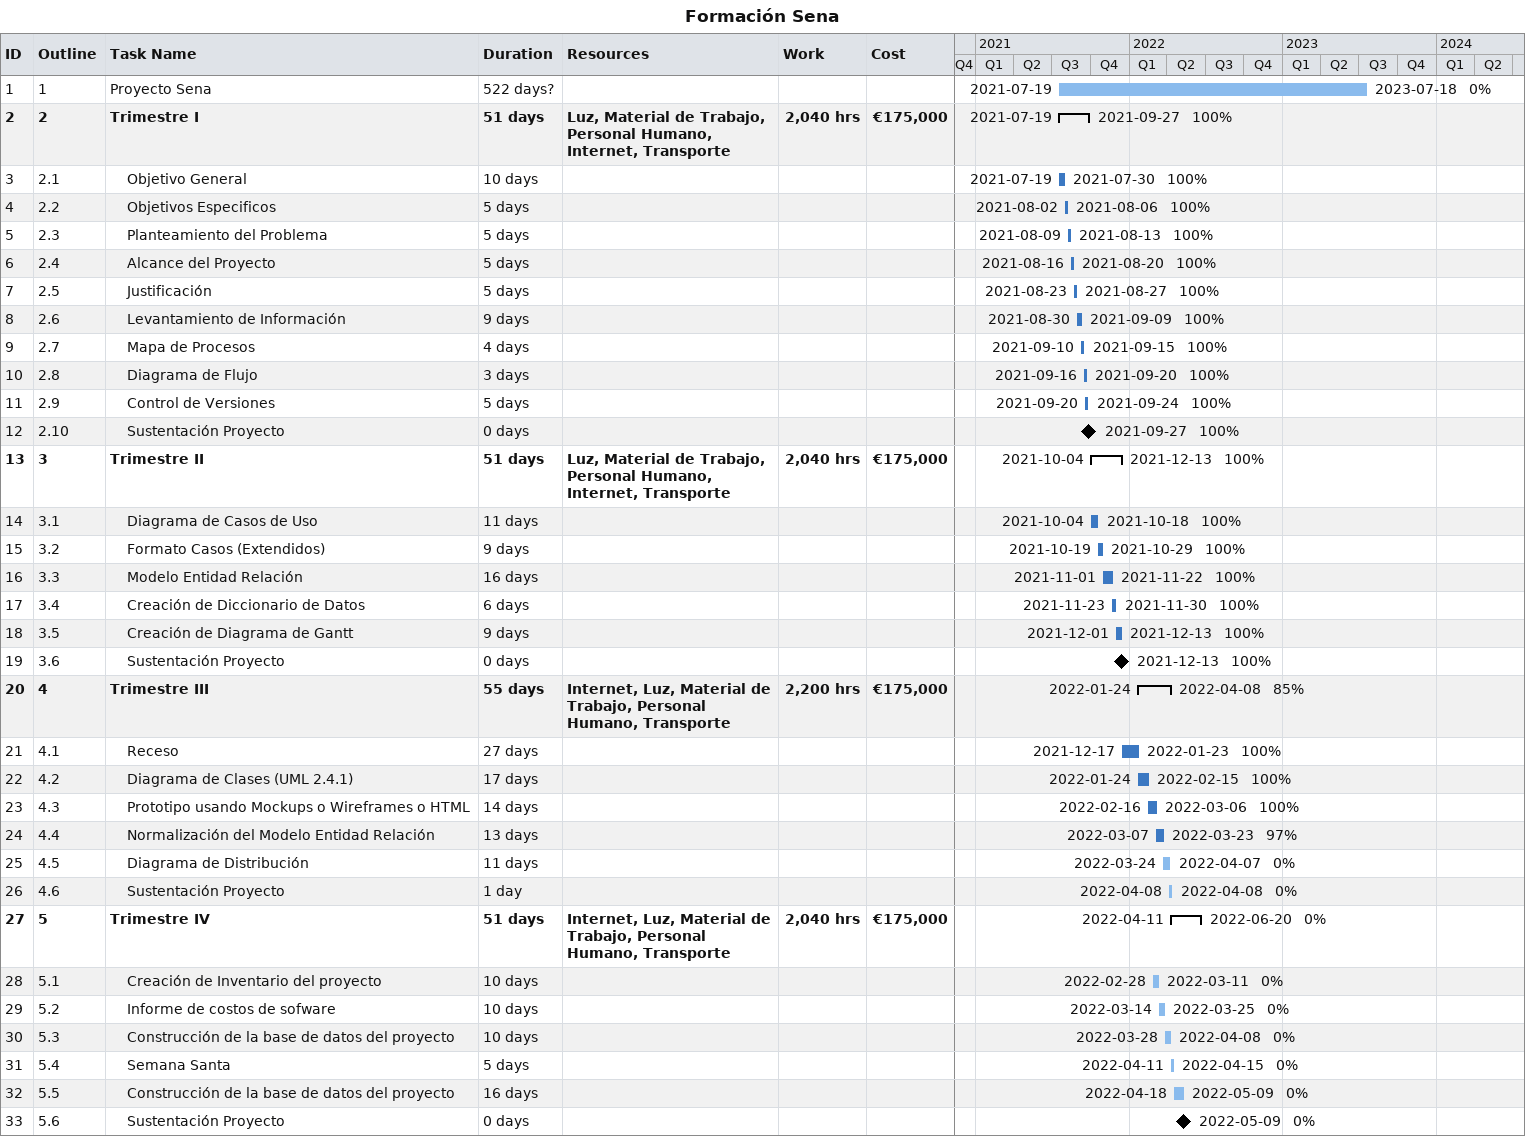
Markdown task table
Formación Sena

| ID | WBS | Task | Duration | Start | Finish | Resources | % complete | Work (h) | Cost (€) |
|---|---|---|---|---|---|---|---|---|---|
| 1 | 1 | Proyecto Sena | 522d? | 2021-07-19 | 2023-07-18 |  | 0 |  |  |
| 2 | 2 | **Trimestre I** | 51d | 2021-07-19 | 2021-09-27 | Luz, Material de Trabajo, Personal Humano, Internet, Transporte | 100 | 2040 | 175000 |
| 3 | 2.1 | Objetivo General | 10d | 2021-07-19 | 2021-07-30 |  | 100 |  |  |
| 4 | 2.2 | Objetivos Especificos | 5d | 2021-08-02 | 2021-08-06 |  | 100 |  |  |
| 5 | 2.3 | Planteamiento del Problema | 5d | 2021-08-09 | 2021-08-13 |  | 100 |  |  |
| 6 | 2.4 | Alcance del Proyecto | 5d | 2021-08-16 | 2021-08-20 |  | 100 |  |  |
| 7 | 2.5 | Justificación | 5d | 2021-08-23 | 2021-08-27 |  | 100 |  |  |
| 8 | 2.6 | Levantamiento de Información | 9d | 2021-08-30 | 2021-09-09 |  | 100 |  |  |
| 9 | 2.7 | Mapa de Procesos | 4d | 2021-09-10 | 2021-09-15 |  | 100 |  |  |
| 10 | 2.8 | Diagrama de Flujo | 3d | 2021-09-16 | 2021-09-20 |  | 100 |  |  |
| 11 | 2.9 | Control de Versiones | 5d | 2021-09-20 | 2021-09-24 |  | 100 |  |  |
| 12 | 2.10 | Sustentación Proyecto | 0d | 2021-09-27 | 2021-09-27 |  | 100 |  |  |
| 13 | 3 | **Trimestre II** | 51d | 2021-10-04 | 2021-12-13 | Luz, Material de Trabajo, Personal Humano, Internet, Transporte | 100 | 2040 | 175000 |
| 14 | 3.1 | Diagrama de Casos de Uso | 11d | 2021-10-04 | 2021-10-18 |  | 100 |  |  |
| 15 | 3.2 | Formato Casos (Extendidos) | 9d | 2021-10-19 | 2021-10-29 |  | 100 |  |  |
| 16 | 3.3 | Modelo Entidad Relación | 16d | 2021-11-01 | 2021-11-22 |  | 100 |  |  |
| 17 | 3.4 | Creación de Diccionario de Datos | 6d | 2021-11-23 | 2021-11-30 |  | 100 |  |  |
| 18 | 3.5 | Creación de Diagrama de Gantt | 9d | 2021-12-01 | 2021-12-13 |  | 100 |  |  |
| 19 | 3.6 | Sustentación Proyecto | 0d | 2021-12-13 | 2021-12-13 |  | 100 |  |  |
| 20 | 4 | **Trimestre III** | 55d | 2022-01-24 | 2022-04-08 | Internet, Luz, Material de Trabajo, Personal Humano, Transporte | 85 | 2200 | 175000 |
| 21 | 4.1 | Receso | 27d | 2021-12-17 | 2022-01-23 |  | 100 |  |  |
| 22 | 4.2 | Diagrama de Clases (UML 2.4.1) | 17d | 2022-01-24 | 2022-02-15 |  | 100 |  |  |
| 23 | 4.3 | Prototipo usando Mockups o Wireframes o HTML | 14d | 2022-02-16 | 2022-03-06 |  | 100 |  |  |
| 24 | 4.4 | Normalización del Modelo Entidad Relación | 13d | 2022-03-07 | 2022-03-23 |  | 97 |  |  |
| 25 | 4.5 | Diagrama de Distribución | 11d | 2022-03-24 | 2022-04-07 |  | 0 |  |  |
| 26 | 4.6 | Sustentación Proyecto | 1d | 2022-04-08 | 2022-04-08 |  | 0 |  |  |
| 27 | 5 | **Trimestre IV** | 51d | 2022-04-11 | 2022-06-20 | Internet, Luz, Material de Trabajo, Personal Humano, Transporte | 0 | 2040 | 175000 |
| 28 | 5.1 | Creación de Inventario del proyecto | 10d | 2022-02-28 | 2022-03-11 |  | 0 |  |  |
| 29 | 5.2 | Informe de costos de sofware | 10d | 2022-03-14 | 2022-03-25 |  | 0 |  |  |
| 30 | 5.3 | Construcción de la base de datos del proyecto | 10d | 2022-03-28 | 2022-04-08 |  | 0 |  |  |
| 31 | 5.4 | Semana Santa | 5d | 2022-04-11 | 2022-04-15 |  | 0 |  |  |
| 32 | 5.5 | Construcción de la base de datos del proyecto | 16d | 2022-04-18 | 2022-05-09 |  | 0 |  |  |
| 33 | 5.6 | Sustentación Proyecto | 0d | 2022-05-09 | 2022-05-09 |  | 0 |  |  |
